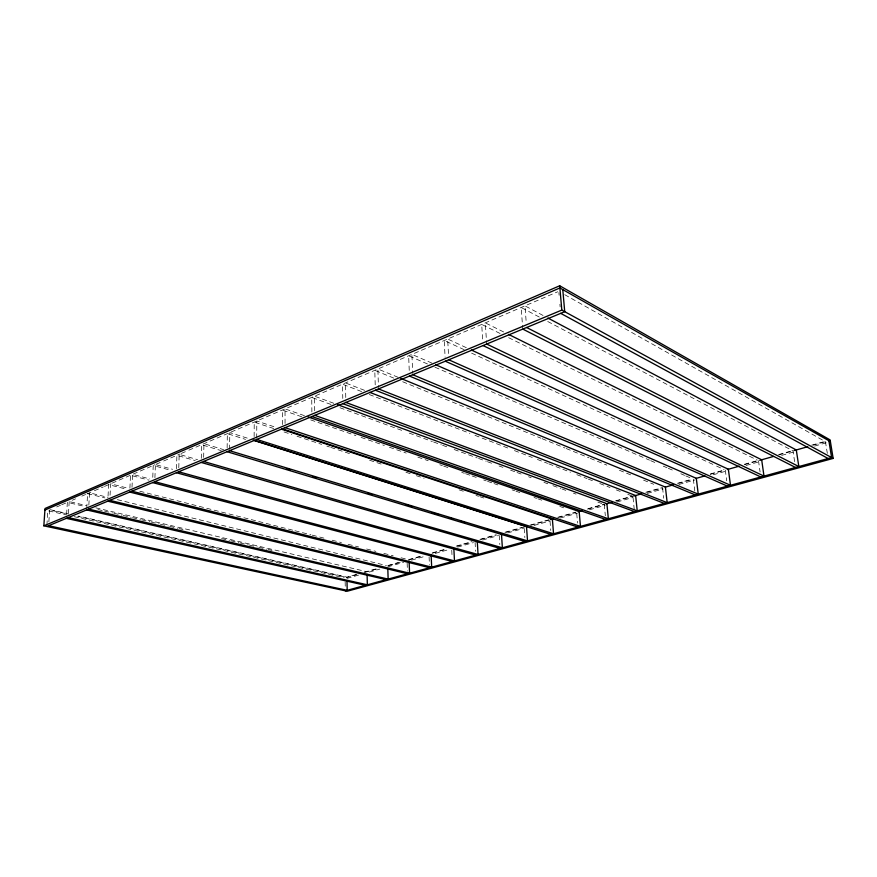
<?xml version="1.0" encoding="UTF-8"?>
<svg xmlns="http://www.w3.org/2000/svg" width="877" height="877" viewBox="0 0 877 877"><rect width="100%" height="100%" fill="white"/><g stroke="black" fill="none" stroke-linecap="round" stroke-linejoin="round"><path stroke-width="0.66" stroke-dasharray="4.38 3.29" d="M256.709 438.105L256.808 421.004L276.255 427.461M254.133 436.56L254.231 422.111L273.679 428.535M227.132 447.84L227.34 433.655L245.56 439.399M229.577 449.386L229.807 432.591L248.027 438.357M201.282 458.353L201.589 444.716L221.245 450.635M203.661 457.355L203.957 443.696L223.613 449.638M176.507 468.713L176.902 455.316L195.286 460.611M178.787 467.759L179.171 454.341L197.555 459.658M152.784 477.329L153.212 465.49L170.379 470.215M154.922 477.735L155.393 464.547M129.917 488.193L130.465 475.257L148.958 480.147M132.01 487.316L132.559 474.358L149.726 478.908M108.046 496.086L108.605 484.641L125.849 489.015M110.064 495.242L110.623 483.775L127.867 488.171M88.851 505.053L89.52 492.841L108.068 497.38M86.757 508.572L87.503 495.023M66.619 514.35L67.343 502.357L84.63 506.424M68.483 513.571L69.206 501.556L75.554 498.838M46.898 525.159L47.851 510.732L66.192 514.876M48.871 521.782L49.649 509.954L68.307 514.196M56.665 506.95L60.447 505.327M61.697 504.779L68 502.082M81.846 496.13L85.617 494.507M86.878 493.97L93.181 491.263M94.431 490.725L103.245 486.943M104.506 486.406L110.798 483.698M112.059 483.161L154.867 464.777M156.128 464.24L162.42 461.532M163.681 460.995L180.048 453.968M181.309 453.42L187.601 450.723M188.862 450.175L557.75 291.767M356.161 574.501L346.941 577.121L78.415 516.082M364.065 572.264L377.231 568.526M387.755 565.533L398.29 562.541M408.825 559.548L421.99 555.81M432.525 552.817L445.691 549.079M456.226 546.097L472.023 541.602M479.927 539.366L495.724 534.882M504.933 532.262L522.056 527.406M529.949 525.159L549.704 519.546M557.597 517.309L576.036 512.069M587.886 508.715L603.683 504.22M615.533 500.855L632.646 495.998M645.812 492.26L661.62 487.776M677.417 483.293L691.898 479.182M710.326 473.942L724.808 469.831M744.562 464.229L757.728 460.491M778.798 454.505L793.279 450.394M811.707 445.154L824.873 441.416M346.393 577.592L356.939 574.599M364.854 572.363L376.715 568.998M388.577 565.632L400.449 562.267M408.353 560.019L422.857 555.908M432.087 553.288L446.579 549.177M457.125 546.185L471.629 542.074M480.859 539.454L496.678 534.959M505.908 532.35L524.358 527.11M530.947 525.246L549.408 520.006M558.638 517.386L575.772 512.53M587.634 509.164L604.768 504.297M616.049 501.096L633.019 496.283M646.952 492.337L662.771 487.842M678.59 483.359L693.093 479.248M710.227 474.38L724.731 470.269M744.507 464.657L761.674 459.789M778.776 454.933L796.294 449.967M813.056 445.209L824.917 441.844M346.974 578.392L358.825 575.038M369.36 572.056L379.905 569.074M387.809 566.838L403.617 562.365M411.521 560.129L424.687 556.402M435.222 553.42L449.715 549.32M457.619 547.084L473.427 542.611M482.646 540.002L498.454 535.529M507.673 532.92L523.481 528.447M534.027 525.466L549.835 520.993M560.37 518.011L577.494 513.166M589.355 509.811L605.152 505.338M617.013 501.984L632.821 497.511M647.314 493.411L663.122 488.938M678.93 484.466L694.737 479.993M713.176 474.775L726.342 471.048M746.108 465.457L760.6 461.357M781.67 455.393L794.847 451.666M814.601 446.075L827.778 442.348M50.351 509.712L67.726 513.659M77.647 516.312L346.93 577.45M74.183 516.685L344.31 577.8M70.544 501.874L86.494 505.634M95.801 507.827L367.024 571.749M97.917 509.537L103.234 510.787M104.56 511.105L112.541 512.979M113.867 513.286L121.848 515.161M123.175 515.468L131.155 517.342M132.482 517.66L140.452 519.535M141.789 519.842L149.759 521.716M151.096 522.023L159.066 523.898M160.392 524.216L168.373 526.09M169.7 526.397L177.68 528.272M179.007 528.579L182.997 529.522M221.541 538.577L229.522 540.44M230.848 540.758L238.829 542.633M240.155 542.94L248.136 544.814M249.463 545.132L257.432 546.996M258.77 547.314L266.74 549.188M268.077 549.495L272.056 550.438M117.354 499.66L386.395 565.544M87.579 493.674L104.889 497.895M139.805 491.208L293.663 530.421M294.99 530.749L310.907 534.806M312.234 535.145L324.172 538.193M332.131 540.221L341.416 542.578M348.048 544.277L358.66 546.974M366.619 549.002L375.904 551.37M383.863 553.398L393.148 555.766M401.107 557.794L406.413 559.142M156.709 464.92L172.561 469.305M284.06 431.966L291.833 434.543M297.029 436.253L321.662 444.398M326.858 446.119L329.445 446.974M330.739 447.402L351.491 454.264M369.655 460.261L381.32 464.119M405.963 472.275L411.149 473.986M416.345 475.696L424.117 478.272M459.142 489.848L464.328 491.558M476.003 495.417L478.59 496.283M479.883 496.711L483.775 497.993M301.688 416.772L282.328 410.041L282.35 424.764M310.721 419.908L355.898 435.606M361.061 437.393L384.301 445.472M389.465 447.259L406.237 453.091M417.858 457.125L428.184 460.71M439.805 464.755L442.381 465.643M443.674 466.093L450.131 468.34M461.74 472.374L464.328 473.273M465.621 473.723L470.785 475.509M472.067 475.959L478.524 478.206M483.687 479.993L486.264 480.892M487.557 481.341L492.721 483.139M494.014 483.589L497.884 484.926M512.08 489.859L514.667 490.758M515.961 491.208L519.831 492.556M534.027 497.489L536.603 498.388M537.897 498.827L541.767 500.175M559.844 506.457L563.714 507.805M304.374 415.643L285.025 408.879L285.069 426.321M330.969 404.461L311.719 397.424L311.883 412.431M339.947 407.75L404.111 431.221M409.241 433.095L432.328 441.548M433.611 442.008L441.317 444.825M442.6 445.297L449.013 447.643M454.143 449.517L477.241 457.969M478.524 458.441L486.22 461.258M487.502 461.73L493.915 464.076M499.057 465.95L502.905 467.364M510.6 470.182L515.731 472.056M517.013 472.528L522.144 474.402M528.568 476.748L531.133 477.691M543.959 482.383L547.807 483.786M552.938 485.672L560.644 488.478M561.927 488.949L565.775 490.364M573.47 493.181L576.036 494.113M597.851 502.093L601.699 503.508M333.786 403.277L314.547 396.207L314.744 413.977M361.609 391.58L342.512 384.203L342.786 398.487M369.25 394.529L469.875 433.37M474.972 435.343L509.351 448.618M514.448 450.592L532.284 457.476M537.371 459.438L547.566 463.374M548.838 463.867L561.576 468.778M562.848 469.272L570.488 472.221M576.858 474.687L587.053 478.612M588.324 479.105L594.694 481.572M599.78 483.534L609.975 487.469M616.345 489.925L620.16 491.405M627.8 494.354L632.898 496.316M364.558 390.342L345.472 382.931L345.845 401.14M393.795 378.108L374.786 370.335L375.246 386.242M402.675 381.736L540.868 438.182M542.139 438.697L564.952 448.026M566.224 448.542L589.048 457.86M590.309 458.386L606.796 465.117M619.469 470.291L630.881 474.95M643.565 480.136L653.705 484.279M398.158 377.329L377.888 369.009L378.447 387.59M427.472 363.944L408.66 355.799L409.296 372.012M434.992 367.211L649.462 460.14M650.723 460.688L656.994 463.407M663.264 466.125L667.024 467.759M668.274 468.296L674.545 471.015M680.815 473.733L684.586 475.367M685.836 475.904L692.106 478.623M431.966 363.133L411.916 354.396L412.694 373.361M464.152 349.682L444.255 340.506L445.099 357.323M471.607 353.124L686.757 452.324M688.006 452.905L715.369 465.512M716.608 466.093L724.073 469.535M466.312 347.676L447.676 339.037L448.487 354.593M500.076 333.468L481.703 324.424L482.69 340.287M508.649 337.689L757.279 460.085M503.661 331.966L485.31 322.879L486.571 342.732M539.278 317.046L521.157 307.487L522.67 327.735M547.741 321.508L792.994 450.899L794.726 462.376M543.049 315.457L524.961 305.854L526.2 322.078M564.733 294.683L825.443 441.701L827.329 453.343M758.495 460.688L760.085 471.969M725.312 470.105L726.715 480.782M693.367 479.171L694.792 490.988M662.573 487.897L663.736 498.246M633.03 497.588L634.345 510.315M604.264 504.439L605.327 515.72M558.901 292.622L559.12 295.209M559.91 304.286L560.129 306.873M576.737 513.626L577.548 523.054M550.022 521.19L550.756 530.464M524.205 528.491L524.852 537.634M499.243 535.551L499.813 544.562M475.082 542.381L475.586 551.271M451.754 550.252L452.126 557.75M429.094 556.884L429.445 565.029M407.136 563.067L407.432 571.102M345.154 581.824L345.253 586.965"/><path stroke-width="1.32" d="M43.85 525.827L45.012 508.496L559.69 285.77L830.135 439.925L833.15 458.419L347.226 591.23L43.85 525.827L561.817 310.085L833.15 458.419M44.902 510.063L559.888 287.963L830.409 441.602M46.81 526.463L564.722 311.686L562.782 289.607M550.723 519.633L553.365 518.888M578.403 511.773L582.361 510.655M606.095 503.924L612.135 502.214M633.775 496.075L641.679 493.828M400.69 378.371L665.413 487.097L673.317 484.849M695.735 478.491L704.955 475.882M727.373 469.524L739.234 466.158M760.326 460.173L773.503 456.435M794.595 450.449L807.783 446.711M345.33 590.824L831.604 457.575L828.875 440.725M48.619 525.718L347.182 590.32L347.007 581.308M66.378 518.351L365.435 585.31M68.242 517.573L367.353 584.795L367.09 574.358M86.691 509.932L386.165 579.631M88.632 509.12L388.138 579.094L387.809 568.515M109.822 500.339L409.57 573.218L409.11 561.159M107.794 501.173L407.531 573.777M129.752 492.074L429.566 567.737M131.846 491.197L431.67 567.167L431.133 554.933M154.78 481.692L454.483 560.918L453.847 548.388M152.598 482.591L452.313 561.51M176.387 472.725L475.794 555.075M178.667 471.782L478.042 554.461L477.307 541.745M201.195 462.442L500.054 548.421M203.574 461.455L502.368 547.796L501.458 533.611M286.527 468.647L290.451 469.842M312.738 476.573L316.663 477.757M367.781 493.203L371.716 494.398M405.788 504.692L412.343 506.676M431.999 512.617L438.555 514.591M449.035 517.759L452.97 518.954M460.831 521.333L464.766 522.517M487.042 529.248L493.598 531.232M227.077 451.71L525.137 541.558M229.555 450.679L527.526 540.901L526.496 526.507L253.234 440.013M254.1 440.495L551.063 534.444M256.698 439.421L553.54 533.775L552.389 519.162L281.44 429.182M282.361 428.787L577.899 527.099M285.069 427.658L580.464 526.397L579.171 511.565L308.244 416.992M311.916 416.52L605.689 519.48M314.766 415.347L608.342 518.756L606.906 503.694L337.634 404.692M342.885 403.683L634.477 511.598M345.867 402.444L637.228 510.842L635.639 495.538L369.655 392.315M375.367 390.21L664.317 503.42M378.491 388.917L667.167 502.631L665.413 487.097M409.46 376.069L695.275 494.935M412.749 374.709L698.235 494.124L696.305 478.327L435.726 364.766M445.297 361.214L727.406 486.132M448.75 359.778L730.486 485.288L728.37 469.239L471.278 349.978M483.019 345.571L760.798 476.978M486.658 344.058L763.988 476.101L761.674 459.789L508.55 334.389M522.769 329.083L795.505 467.463M526.606 327.494L798.826 466.553L796.294 449.967L547.873 318.022M560.699 313.352L828.162 458.518M559.69 285.77L561.817 310.085"/></g></svg>
